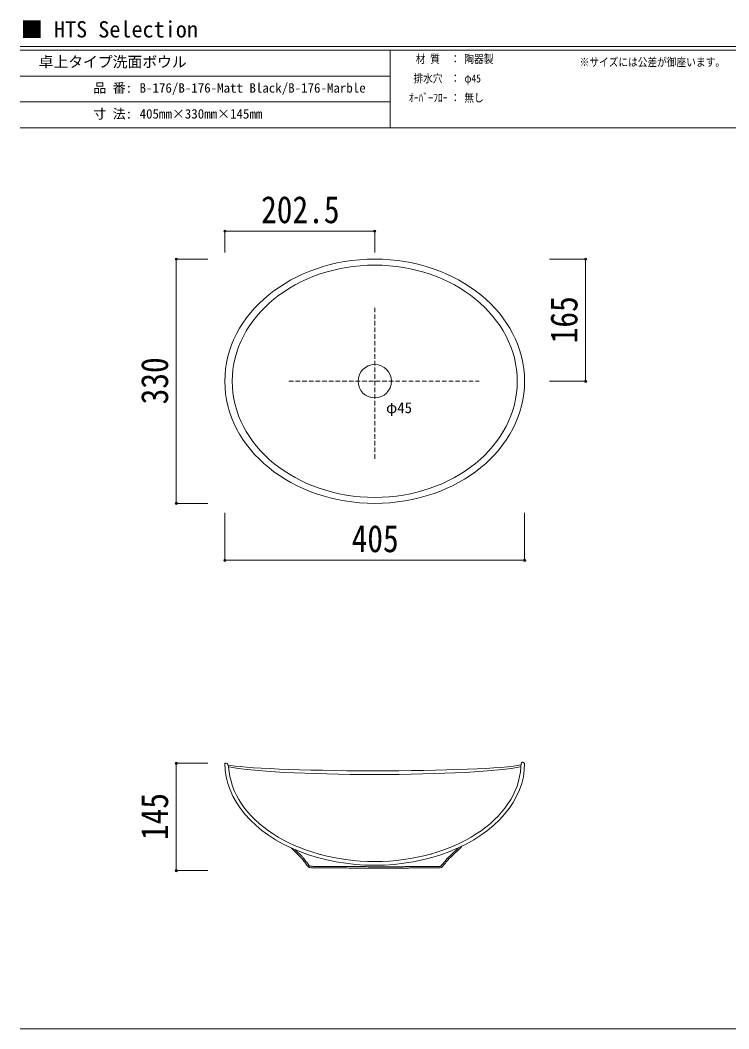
# Model space of a CAD drawing. Units: millimetres, scale not verified. Extents: x -1002 to 1009, y -687 to 676.
# Drawn here: x -1002 to -45, y -687 to 676 of the extents above; entities that cross this region are included whole.
import ezdxf
from ezdxf.enums import TextEntityAlignment as Align

# ---------------------------------------------------------------- set-up
doc = ezdxf.new("R2010")
doc.units = ezdxf.units.MM
doc.header["$LTSCALE"] = 5
doc.header["$PDMODE"] = 32
doc.header["$PDSIZE"] = 3
doc.linetypes.add('DASHED1', pattern=[1.8, 1.2, -0.6])
doc.layers.add('F-0', color=7, linetype='Continuous', lineweight=15)
doc.styles.add('ＭＳ ゴシック', font='')
doc.styles.get('ＭＳ ゴシック').set_extended_font_data('MS Gothic')

msp = doc.modelspace()

# ---------------------------------------------------------------- linework, layer by layer
at = {"layer": 'F-0'}
for p, q in [((1002.034, 640.036), (-1002.086, 640.036)), ((1002.034, 635.036), (-1002.086, 635.036)), ((-502.086, 635.036), (-502.086, 530.036)), ((-502.086, 600.036), (-1002.086, 600.036)), ((-502.086, 565.036), (-1002.086, 565.036)), ((1002.034, 530.036), (-1002.086, 530.036)), ((-724.981, -328.105), (-725.595, -328.365)), ((-722.623, -328.719), (-722.2, -329.263)), ((-722.2, -329.263), (-720.28, -333.103)), ((-325.443, -328.648), (-325.717, -333.031)), ((-322.033, -327.359), (-320.775, -328.617)), ((-621.991, -456.341), (-635.553, -442.879)), ((-620.582, -454.921), (-630.458, -445.118)), ((-420.975, -452.854), (-410.417, -442.779)), ((-419.594, -454.301), (-407.433, -442.696)), ((-407.433, -442.696), (-405.393, -440.415)), ((-597.029, -451.493), (-600.01, -450.709)), ((-446.887, -451.25), (-445.802, -450.572)), ((-424.275, -455.867), (-420.943, -452.824)), ((-424.275, -455.867), (-423.226, -454.909)), ((-422.926, -457.344), (-419.594, -454.301)), ((-566.282, -469.547), (-606.282, -469.547)), ((-566.193, -467.549), (-606.193, -467.549)), ((-475.597, -467.713), (-435.597, -467.713)), ((-435.492, -469.71), (-475.492, -469.71)), ((-1002.086, -687.064), (1002.034, -687.064))]:
    msp.add_line(p, q, dxfattribs=at)
at = {"layer": 'F-0', "color": 4, "lineweight": 9}
for p, q in [((-725.595, 390.562), (-725.595, 361.82)), ((-725.595, 390.562), (-523.095, 390.562)), ((-523.095, 390.562), (-523.095, 361.82)), ((-791.269, 352.753), (-791.269, 22.753)), ((-791.269, 352.753), (-748.445, 352.753)), ((-238.269, 352.753), (-286.988, 352.753)), ((-238.269, 352.753), (-238.269, 187.753)), ((-238.269, 187.753), (-286.988, 187.753)), ((-791.269, 22.753), (-748.445, 22.753)), ((-725.595, -54.111), (-725.595, 10.199)), ((-320.595, -54.111), (-320.595, 10.199)), ((-725.595, -54.111), (-320.595, -54.111)), ((-791.269, -328.365), (-791.269, -473.365)), ((-791.269, -328.365), (-748.445, -328.365)), ((-791.269, -473.365), (-748.445, -473.365))]:
    msp.add_line(p, q, dxfattribs=at)
at = {"layer": 'F-0', "color": 4, "linetype": 'DASHED1', "lineweight": 9}
for p, q in [((-523.095, 287.176), (-523.095, 82.907)), ((-638.994, 187.753), (-381.864, 187.753))]:
    msp.add_line(p, q, dxfattribs=at)
at = {"layer": 'F-0'}
msp.add_circle((-523.095, 187.753), 22.5, dxfattribs=at)
for centre, radius, start, end in [((-323.447, -328.773), 2, 45, 176.42143), ((-724.202, -329.947), 2, 37.87498, 112.94164), ((231.67, 190.803), 1071.229, 217.16507, 217.54849), ((231.67, 190.803), 1069.229, 217.18922, 217.54849), ((-420.834, -310.759), 248.231, 217.54849, 219.04298), ((-420.834, -310.759), 246.231, 217.54849, 219.04298), ((-533.228, -372.092), 137.364, 316.22928, 319.23324), ((-533.228, -372.092), 139.364, 316.22928, 319.23324), ((-562.85, -346.553), 176.475, 319.23321, 321.62786), ((-562.85, -346.553), 178.475, 319.23321, 321.62786), ((-599.996, -456.064), 17.552, 219.04301, 227.84389), ((-599.996, -456.064), 15.552, 219.04301, 225.49663), ((-603.468, -406.555), 63.055, 262.38436, 267.44161), ((-603.468, -406.555), 61.055, 263.0105, 267.44161), ((-552.652, -164.485), 305.366, 267.44163, 269.51591), ((-552.652, -164.485), 303.366, 267.44163, 269.51591), ((-453.628, 11557.148), 12027.417, 269.51598, 269.66449), ((-453.628, 11557.148), 12025.417, 269.51598, 269.66449), ((-486.419, 5958.805), 6428.979, 269.66456, 269.89833), ((-486.419, 5958.805), 6426.979, 269.66456, 269.89833), ((-496.778, 121.26), 591.424, 269.89837, 271.23656), ((-496.778, 121.26), 589.424, 269.89837, 271.23656), ((-489.96, -194.626), 273.464, 271.23655, 273.01062), ((-489.96, -194.626), 275.464, 271.23655, 273.01062), ((-435.761, -464.606), 3.111, 273.01056, 292.67649), ((-435.761, -464.606), 5.112, 273.01056, 292.67649), ((-435.163, -466.037), 1.561, 292.67646, 316.22931), ((-435.163, -466.037), 3.561, 292.67646, 316.22931)]:
    msp.add_arc(centre, radius, start, end, dxfattribs=at)
for major_axis in [(202.5, 0), (192.5, 0)]:
    msp.add_ellipse((-523.095, 187.753), major_axis=major_axis, ratio=0.8148, dxfattribs=at)
for major_axis, ratio, start_param, end_param in [((202.5, 0), 0.68, 3.14159265, 6.28318531), ((202.5, 0), 0.05, 3.33916707, 6.0611809), ((207.5, 0), 0.072892, 3.45522707, 5.96955089), ((197.5, 0), 0.671899, 3.17676442, 6.24801354), ((202.5, 0), 0.05, 6.25831405, 6.28318531)]:
    msp.add_ellipse((-523.095, -328.365), major_axis=major_axis, ratio=ratio, start_param=start_param, end_param=end_param, dxfattribs=at)
at = {"layer": 'F-0', "color": 6}
for p in [(-725.595, 390.562), (-523.095, 390.562), (-791.269, 352.753), (-238.269, 352.753), (-238.269, 187.753), (-791.269, 22.753), (-725.595, -54.111), (-320.595, -54.111), (-791.269, -328.365), (-791.269, -473.365)]:
    msp.add_point(p, dxfattribs=at)

# ---------------------------------------------------------------- texts
at = {"layer": 'F-0', "style": 'ＭＳ ゴシック'}
for s, height, p in [('■ HTS Selection', 21.99, (-1001.367, 645.583)), ('卓上タイプ洗面ボウル', 14.66, (-977.086, 607.536)), ('品 番:', 12.83, (-903.336, 573.786)), ('B-176/B-176-Matt Black/B-176-Marble', 12.83, (-840.774, 573.786)), ('寸 法:', 12.83, (-903.336, 538.786)), ('405mm×330mm×145mm', 12.83, (-840.774, 538.786)), ('φ45', 14.66, (-507.84, 140.25))]:
    msp.add_text(s, height=height, dxfattribs=at).set_placement(p, align=Align.BOTTOM_LEFT)
at = {"layer": 'F-0', "style": 'ＭＳ ゴシック', "width": 0.85}
for s, p in [('材 質', (-467.711, 614.411)), ('：', (-420.836, 614.411)), ('陶器製', (-402.086, 614.411)), ('※サイズには公差が御座います。', (-246.359, 610.036)), ('排水穴', (-470.836, 588.161)), ('：', (-420.836, 588.161)), ('φ45', (-402.086, 588.161)), ('ｵｰﾊﾞｰﾌﾛｰ', (-477.086, 561.911)), ('：', (-420.836, 561.911)), ('無し', (-402.086, 561.911))]:
    msp.add_text(s, height=11, dxfattribs=at).set_placement(p, align=Align.BOTTOM_LEFT)
at = {"layer": 'F-0', "color": 3, "style": 'ＭＳ ゴシック', "width": 0.85}
for s, p in [('202.5', (-676.632, 390.332)), ('405', (-554.345, -54.111))]:
    msp.add_text(s, height=36.66, dxfattribs=at).set_placement(p, align=Align.BOTTOM_LEFT)
for s, p in [('165', (-238.269, 239.003)), ('330', (-791.269, 156.503)), ('145', (-791.269, -432.115))]:
    msp.add_text(s, height=36.66, rotation=90, dxfattribs=at).set_placement(p, align=Align.BOTTOM_LEFT)

doc.saveas('drawing.dxf')
